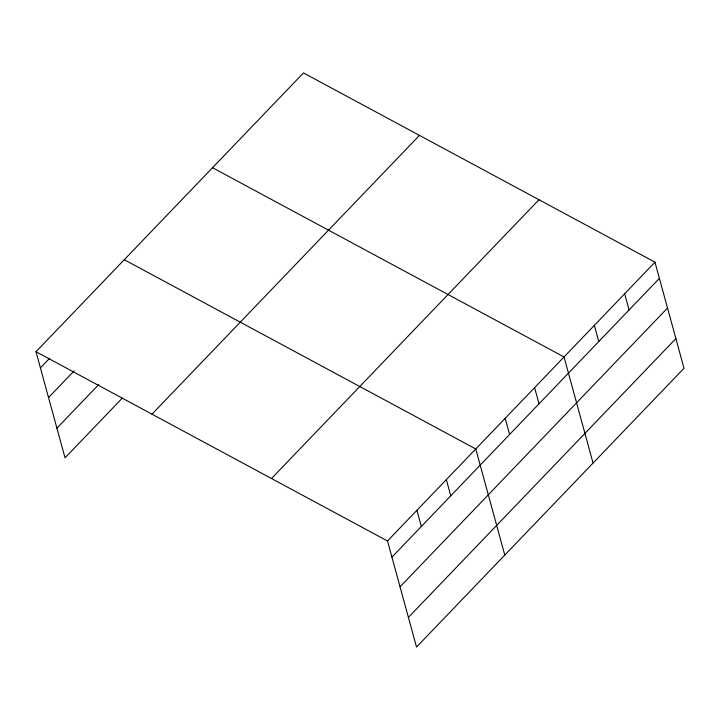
<?xml version="1.0" encoding="UTF-8"?>
<svg xmlns="http://www.w3.org/2000/svg" width="720" height="720" viewBox="0 0 720 720"><rect width="100%" height="100%" fill="white"/><g stroke="black" fill="none" stroke-linecap="round" stroke-linejoin="round"><path stroke-width="1.08" d="M36 351.72L303.471 72.936L654.975 262.179L684 368.28L416.529 647.064L387.504 540.972L36 351.72L65.025 457.821L122.319 398.106M40.428 367.893L49.716 358.209M48.546 397.566L74.097 370.935M56.907 428.148L98.721 384.57M151.992 414.171L419.472 135.387M271.503 478.521L538.983 199.728M387.504 540.972L654.975 262.179M391.923 557.136L659.394 278.352M400.041 586.818L667.521 308.025M408.411 617.391L675.882 338.598M212.535 167.724L564.03 356.967L593.055 463.068M124.263 259.722L475.767 448.965L504.792 555.066M624.663 293.778L629.082 309.942M594.351 325.368L598.77 341.541M534.609 387.63L539.037 403.803M505.188 418.302L509.616 434.475M446.346 479.637L450.774 495.801M416.925 510.3L421.344 526.473"/></g></svg>
